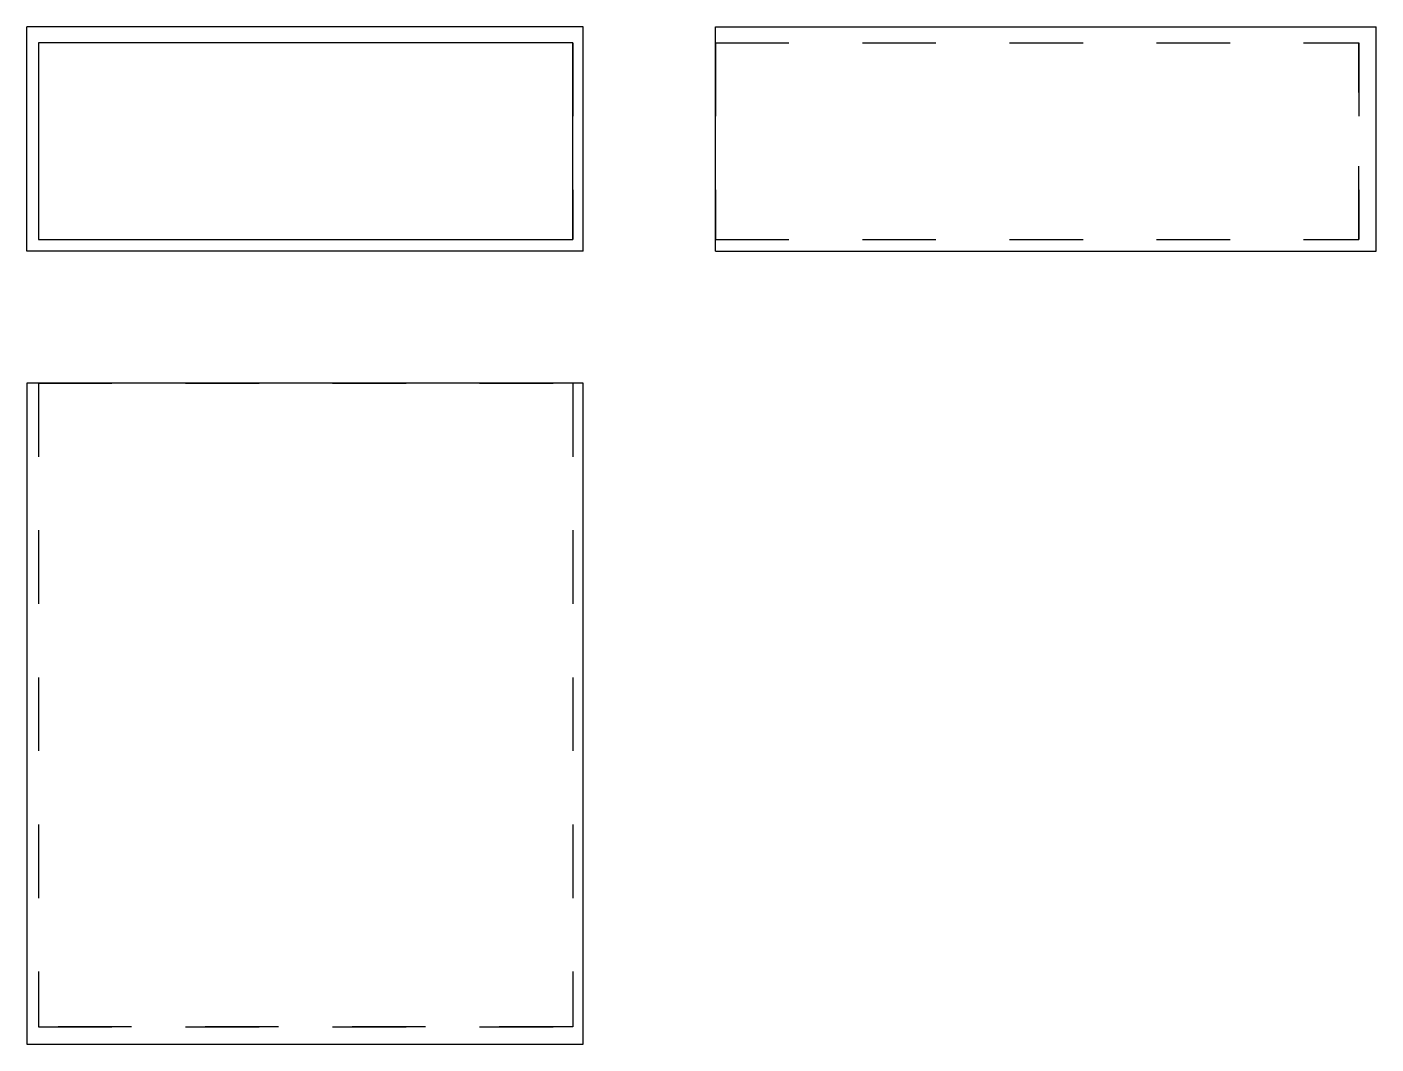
# Model space of a CAD drawing. Extents: x 0 to 1.83, y 0 to 1.38.
import ezdxf

# ---------------------------------------------------------------- set-up
doc = ezdxf.new("R2010")
doc.units = 0
doc.linetypes.add('HIDDEN', pattern=[0.044922, 0.029963, -0.014959])
for name, color, linetype in [('FRONT', 7, 'CONTINUOUS'), ('FRONT_HID', 7, 'HIDDEN'), ('LEFT', 7, 'CONTINUOUS'), ('LEFT_HID', 7, 'HIDDEN'), ('TOP', 7, 'CONTINUOUS'), ('TOP_HID', 7, 'HIDDEN')]:
    doc.layers.add(name, color=color, linetype=linetype)

msp = doc.modelspace()

# ---------------------------------------------------------------- linework, layer by layer
at = {"layer": 'FRONT'}
for p, q in [((0, 1.078125), (0, 1.382812)), ((0.756579, 1.382812), (0, 1.382812)), ((0.756579, 1.078125), (0.756579, 1.382812)), ((0.015625, 1.361431), (0.015625, 1.09375)), ((0.742188, 1.361431), (0.015625, 1.361431)), ((0.742188, 1.09375), (0.742188, 1.361431)), ((0.015625, 1.09375), (0.742188, 1.09375)), ((0.756579, 1.078125), (0, 1.078125))]:
    msp.add_line(p, q, dxfattribs=at)
at = {"layer": 'FRONT_HID', "linetype": 'HIDDEN'}
msp.add_line((0.742188, 1.361431), (0.742188, 1.09375), dxfattribs=at)
at = {"layer": 'LEFT'}
for p, q in [((0.936266, 1.078125), (0.936266, 1.382812)), ((0.936266, 1.382812), (1.834704, 1.382812)), ((1.834704, 1.078125), (1.834704, 1.382812)), ((0.936266, 1.078125), (1.834704, 1.078125))]:
    msp.add_line(p, q, dxfattribs=at)
at = {"layer": 'LEFT_HID', "linetype": 'HIDDEN'}
for p, q in [((0.936266, 1.361431), (0.936266, 1.09375)), ((0.936266, 1.09375), (0.936266, 1.361431)), ((0.936266, 1.361431), (1.811266, 1.361431)), ((0.936266, 1.361431), (1.811266, 1.361431)), ((1.811266, 1.361431), (1.811266, 1.09375)), ((1.811266, 1.09375), (1.811266, 1.361431)), ((0.936266, 1.09375), (1.811266, 1.09375)), ((0.936266, 1.09375), (1.811266, 1.09375))]:
    msp.add_line(p, q, dxfattribs=at)
at = {"layer": 'TOP'}
for p, q in [((0, 0.898438), (0, 0)), ((0.756579, 0.898438), (0, 0.898438)), ((0.756579, 0), (0.756579, 0.898438)), ((0, 0), (0.756579, 0))]:
    msp.add_line(p, q, dxfattribs=at)
at = {"layer": 'TOP_HID', "linetype": 'HIDDEN'}
for p, q in [((0.015625, 0.898438), (0.742188, 0.898438)), ((0.742188, 0.898438), (0.015625, 0.898438)), ((0.015625, 0.898438), (0.015625, 0.023438)), ((0.015625, 0.898438), (0.015625, 0.023438)), ((0.742188, 0.898438), (0.742188, 0.023438)), ((0.742188, 0.898438), (0.742188, 0.023438)), ((0.742188, 0.023438), (0.015625, 0.023438)), ((0.015625, 0.023438), (0.742188, 0.023437))]:
    msp.add_line(p, q, dxfattribs=at)

doc.saveas('drawing.dxf')
